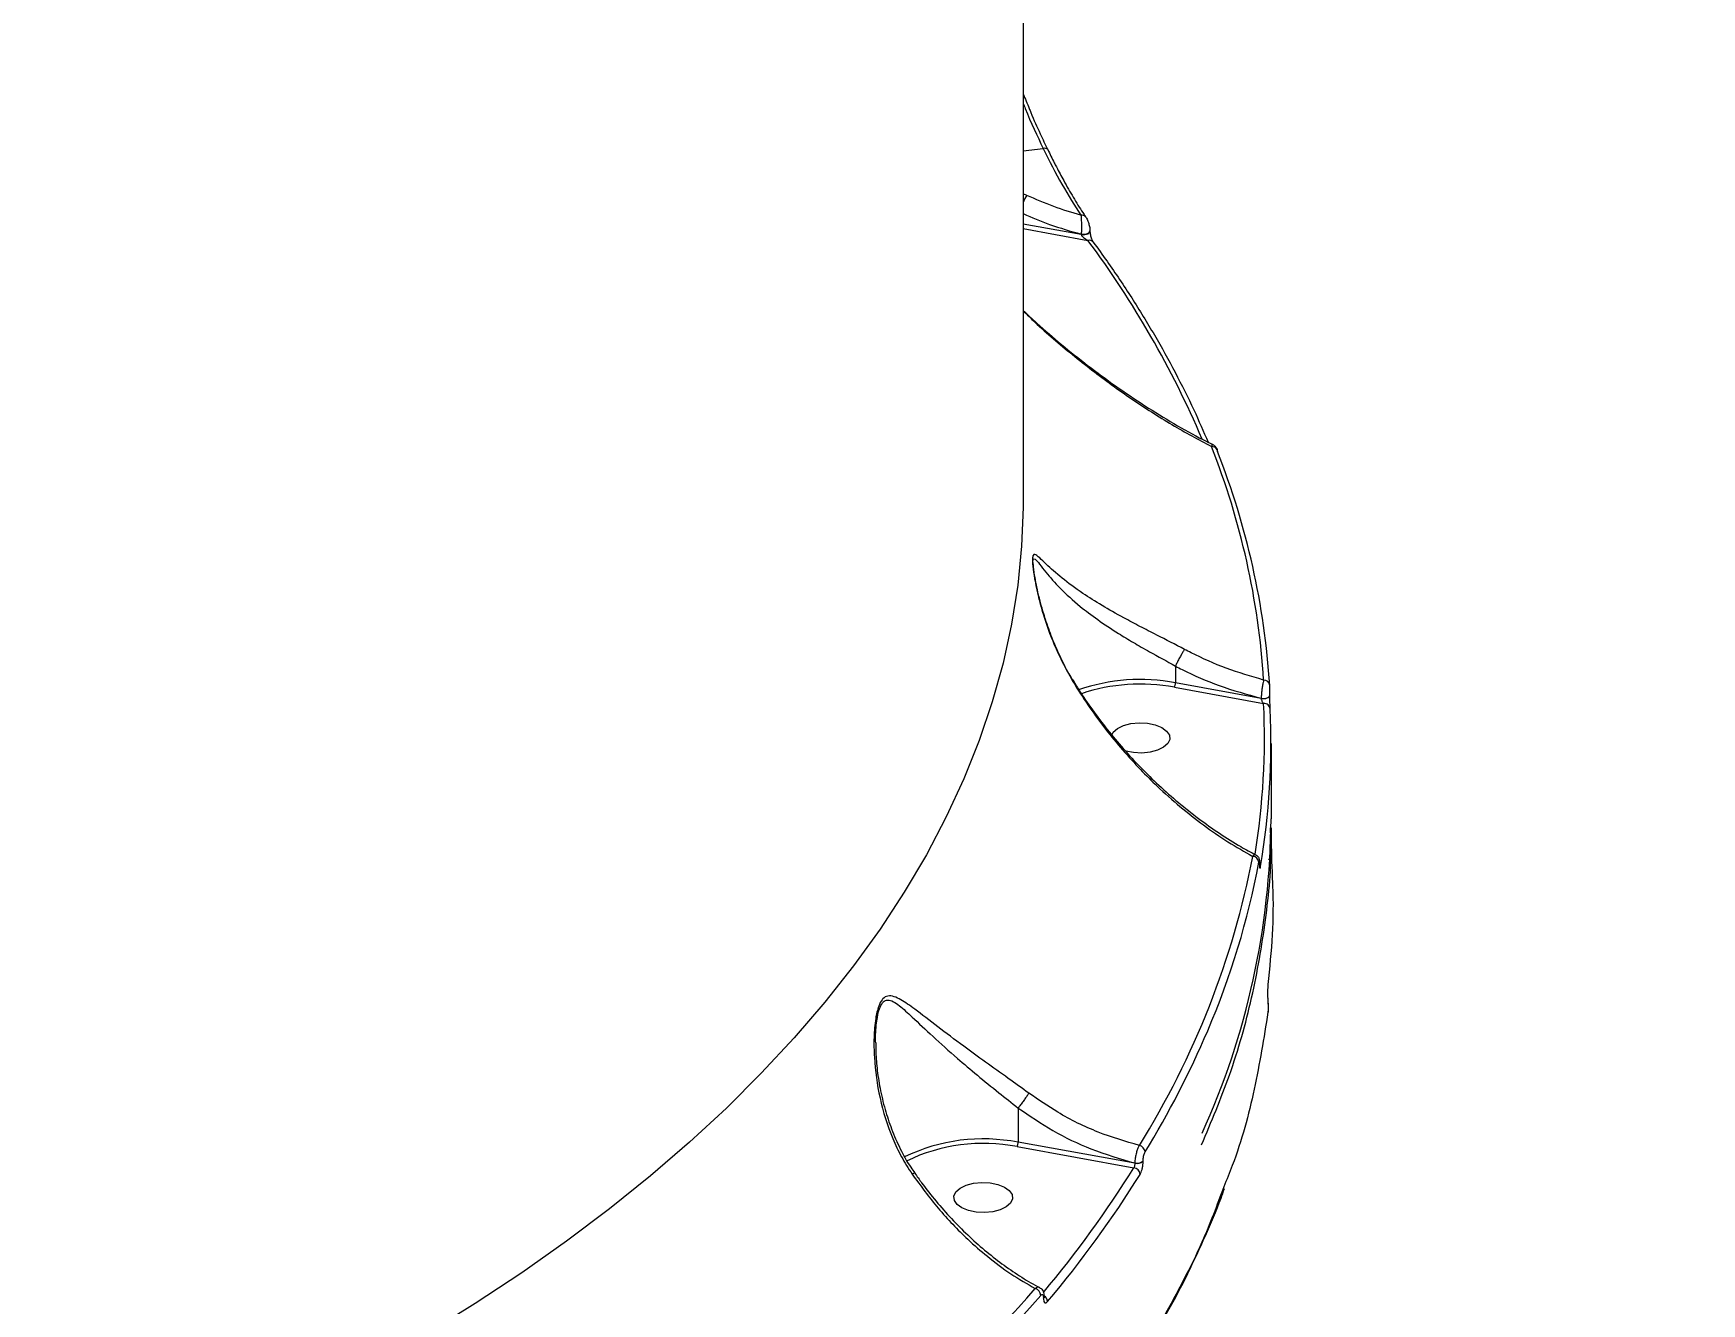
# Model space of a CAD drawing. Header units: millimetres. Extents: x -6901 to 7060, y -7557 to 6158.
# Drawn here: x 2186.4 to 2442.2, y -2456.8 to -2262.1 of the extents above; entities that cross this region are included whole.
import ezdxf

# ---------------------------------------------------------------- set-up
doc = ezdxf.new("R2010")
doc.units = ezdxf.units.MM
for name, color, linetype in [('DIKOM_ОБЪЕКТ', 7, 'Continuous'), ('DIKOM_РАЗМЕР_ЗОНА', 7, 'Continuous'), ('DIKOM_РАЗМЕР_ОБЪЕКТА', 7, 'Continuous')]:
    doc.layers.add(name, color=color, linetype=linetype)
doc.styles.add('style1', font='arial.ttf', dxfattribs={"width": 0.8})
doc.dimstyles.new('1-50', dxfattribs={"dimtxt": 300, "dimasz": 200, "dimexe": 100, "dimexo": 0, "dimgap": 100, "dimtad": 1, "dimtxsty": 'style1', "dimcen": 200, "dimclrd": 7, "dimclre": 7, "dimclrt": 7, "dimadec": 1, "dimazin": 2, "dimtfac": 1, "dimtmove": 0, "dimatfit": 2, "dimfxl": 0, "dimlwd": 25, "dimlwe": 18, "dimarcsym": 0})

# ---------------------------------------------------------------- blocks, each defined once
blk = doc.blocks.new('*D1')
at = {"layer": 'Defpoints', "color": 0, "transparency": 16777216}
for p in [(-4076.66, -462.32), (4983.51, -3127.59), (4983.51, -6854.07)]:
    blk.add_point(p, dxfattribs=at)
at = {"layer": 'DIKOM_РАЗМЕР_ОБЪЕКТА', "color": 7, "lineweight": 18, "transparency": 16777216}
for p, q in [((-4076.66, -462.32), (-4076.66, -6954.07)), ((4983.51, -3127.59), (4983.51, -6954.07))]:
    blk.add_line(p, q, dxfattribs=at)
at = {"layer": 'DIKOM_РАЗМЕР_ОБЪЕКТА', "color": 7, "lineweight": 25, "transparency": 16777216}
blk.add_line((-3876.66, -6854.07), (4783.51, -6854.07), dxfattribs=at)
at = {"layer": 'DIKOM_РАЗМЕР_ОБЪЕКТА', "color": 7, "transparency": 16777216}
for points in [[(-3876.66, -6820.74), (-3876.66, -6887.4), (-4076.66, -6854.07)], [(4783.51, -6820.74), (4783.51, -6887.4), (4983.51, -6854.07)]]:
    blk.add_solid(points, dxfattribs=at)
at = {"layer": 'DIKOM_РАЗМЕР_ОБЪЕКТА', "color": 7, "transparency": 16777216, "insert": (453.43, -6600.9), "char_height": 300, "attachment_point": 5, "style": 'style1'}
blk.add_mtext('9050', dxfattribs=at)
blk = doc.blocks.new('*D2')
at = {"layer": 'Defpoints', "color": 0, "transparency": 16777216}
for p in [(-1102.73, 4151.17), (-5819.23, -4492.42), (4721.24, -4492.42)]:
    blk.add_point(p, dxfattribs=at)
at = {"layer": 'DIKOM_РАЗМЕР_ОБЪЕКТА', "color": 7, "lineweight": 18, "transparency": 16777216}
for p, q in [((-1102.73, 4151.17), (-5919.23, 4151.17)), ((4721.24, -4492.42), (-5919.23, -4492.42))]:
    blk.add_line(p, q, dxfattribs=at)
at = {"layer": 'DIKOM_РАЗМЕР_ОБЪЕКТА', "color": 7, "lineweight": 25, "transparency": 16777216}
blk.add_line((-5819.23, 3951.17), (-5819.23, -4292.42), dxfattribs=at)
at = {"layer": 'DIKOM_РАЗМЕР_ОБЪЕКТА', "color": 7, "transparency": 16777216}
for points in [[(-5852.56, 3951.17), (-5785.89, 3951.17), (-5819.23, 4151.17)], [(-5852.56, -4292.42), (-5785.89, -4292.42), (-5819.23, -4492.42)]]:
    blk.add_solid(points, dxfattribs=at)
at = {"layer": 'DIKOM_РАЗМЕР_ОБЪЕКТА', "color": 7, "transparency": 16777216, "insert": (-6072.4, -170.63), "char_height": 300, "attachment_point": 5, "rotation": 90, "style": 'style1'}
blk.add_mtext('8650', dxfattribs=at)
blk = doc.blocks.new('*D3')
at = {"layer": 'Defpoints', "color": 0, "transparency": 16777216}
for p in [(-1553.27, 6158.28), (-6450.85, -6312.94), (5659.92, -6312.94)]:
    blk.add_point(p, dxfattribs=at)
at = {"layer": 'DIKOM_РАЗМЕР_ЗОНА', "color": 7, "lineweight": 18, "transparency": 16777216}
for p, q in [((-1553.27, 6158.28), (-6550.85, 6158.28)), ((5659.92, -6312.94), (-6550.85, -6312.94))]:
    blk.add_line(p, q, dxfattribs=at)
at = {"layer": 'DIKOM_РАЗМЕР_ЗОНА', "color": 7, "lineweight": 25, "transparency": 16777216}
blk.add_line((-6450.85, 5958.28), (-6450.85, -6112.94), dxfattribs=at)
at = {"layer": 'DIKOM_РАЗМЕР_ЗОНА', "color": 7, "transparency": 16777216}
for points in [[(-6484.18, 5958.28), (-6417.52, 5958.28), (-6450.85, 6158.28)], [(-6484.18, -6112.94), (-6417.52, -6112.94), (-6450.85, -6312.94)]]:
    blk.add_solid(points, dxfattribs=at)
at = {"layer": 'DIKOM_РАЗМЕР_ЗОНА', "color": 7, "transparency": 16777216, "insert": (-6704.02, -77.33), "char_height": 300, "attachment_point": 5, "rotation": 90, "style": 'style1'}
blk.add_mtext('12500', dxfattribs=at)
blk = doc.blocks.new('*D4')
at = {"layer": 'Defpoints', "color": 0, "transparency": 16777216}
for p in [(-5588.2, -1083.32), (7059.54, -2218.88), (7059.54, -7457.08)]:
    blk.add_point(p, dxfattribs=at)
at = {"layer": 'DIKOM_РАЗМЕР_ЗОНА', "color": 7, "lineweight": 18, "transparency": 16777216}
for p, q in [((-5588.2, -1083.32), (-5588.2, -7557.08)), ((7059.54, -2218.88), (7059.54, -7557.08))]:
    blk.add_line(p, q, dxfattribs=at)
at = {"layer": 'DIKOM_РАЗМЕР_ЗОНА', "color": 7, "lineweight": 25, "transparency": 16777216}
blk.add_line((-5388.2, -7457.08), (6859.54, -7457.08), dxfattribs=at)
at = {"layer": 'DIKOM_РАЗМЕР_ЗОНА', "color": 7, "transparency": 16777216}
for points in [[(-5388.2, -7423.74), (-5388.2, -7490.41), (-5588.2, -7457.08)], [(6859.54, -7423.74), (6859.54, -7490.41), (7059.54, -7457.08)]]:
    blk.add_solid(points, dxfattribs=at)
at = {"layer": 'DIKOM_РАЗМЕР_ЗОНА', "color": 7, "transparency": 16777216, "insert": (735.67, -7203.9), "char_height": 300, "attachment_point": 5, "style": 'style1'}
blk.add_mtext('12650', dxfattribs=at)

msp = doc.modelspace()

# ---------------------------------------------------------------- linework, layer by layer
at = {"layer": 'DIKOM_ОБЪЕКТ', "color": 7, "linetype": 'Continuous', "lineweight": 15}
for p, q in [((2338.182, -2071.59), (2338.182, -2333.7)), ((2338.182, -2280.086), (2341.268, -2279.714)), ((2341.949, -2279.89), (2341.954, -2279.9)), ((2338.753, -2286.897), (2338.182, -2286.64)), ((2347.094, -2292.906), (2338.182, -2291.297)), ((2338.182, -2291.999), (2348.123, -2293.793)), ((2347.094, -2292.825), (2347.094, -2292.906)), ((2348.425, -2292.339), (2348.425, -2292.42)), ((2361.536, -2359.081), (2361.534, -2359.087)), ((2361.534, -2359.087), (2361.534, -2361.62)), ((2361.37, -2362.292), (2375.056, -2364.798)), ((2374.678, -2364.027), (2361.534, -2361.62)), ((2374.678, -2363.998), (2374.678, -2364.027)), ((2376.013, -2363.513), (2376.013, -2363.499)), ((2376.013, -2363.513), (2376.013, -2363.541)), ((2376.013, -2363.541), (2376.013, -2363.527)), ((2376.182, -2370.944), (2376.182, -2382.516)), ((2374.423, -2389.32), (2374.419, -2389.367)), ((2374.419, -2389.367), (2374.419, -2389.455)), ((2374.423, -2389.408), (2374.419, -2389.455)), ((2374.423, -2389.32), (2374.423, -2389.408)), ((2375.676, -2409.964), (2375.678, -2409.916)), ((2375.676, -2409.964), (2375.721, -2410.817)), ((2375.721, -2410.817), (2375.723, -2410.769)), ((2375.706, -2412.157), (2375.701, -2412.287)), ((2337.411, -2426.84), (2337.411, -2432.081)), ((2355.293, -2435.307), (2337.411, -2432.081)), ((2337.248, -2432.753), (2355.168, -2435.986)), ((2356.577, -2434.977), (2356.577, -2434.93)), ((2355.293, -2435.26), (2355.293, -2435.307)), ((2341.292, -2455.911), (2341.292, -2455.979)), ((2341.375, -2455.705), (2341.375, -2455.774))]:
    msp.add_line(p, q, dxfattribs=at)
at = {"layer": 'DIKOM_ОБЪЕКТ', "color": 7, "linetype": 'Continuous', "lineweight": 15, "flags": 128}
for points in [[(2347.754, -2290.187), (2347.756, -2290.19), (2347.786, -2290.23)], [(2347.094, -2292.825), (2347.372, -2292.854), (2347.654, -2292.841), (2347.918, -2292.787), (2348.142, -2292.698), (2348.309, -2292.58), (2348.404, -2292.443), (2348.425, -2292.336)], [(2347.094, -2292.906), (2347.372, -2292.934), (2347.654, -2292.921), (2347.918, -2292.868), (2348.142, -2292.779), (2348.309, -2292.661), (2348.404, -2292.524), (2348.425, -2292.423)], [(2367.92, -2325.919), (2367.951, -2326.022), (2367.968, -2326.179)], [(2338.182, -2333.7), (2338.177, -2334.695), (2337.94, -2340.694), (2337.349, -2346.688), (2336.402, -2352.669), (2335.102, -2358.632), (2333.45, -2364.573), (2331.446, -2370.484), (2329.093, -2376.362), (2326.394, -2382.199), (2323.35, -2387.992), (2319.964, -2393.734), (2316.24, -2399.42), (2312.181, -2405.045), (2307.79, -2410.604), (2303.073, -2416.091), (2298.033, -2421.502), (2292.675, -2426.83), (2287.004, -2432.073), (2281.025, -2437.223), (2274.743, -2442.278), (2268.166, -2447.231), (2261.298, -2452.079), (2254.146, -2456.816), (2246.717, -2461.439)], [(2374.678, -2363.998), (2374.915, -2364.026), (2375.157, -2364.023), (2375.39, -2363.99), (2375.602, -2363.93), (2375.779, -2363.845), (2375.911, -2363.74), (2375.991, -2363.623), (2376.013, -2363.513)], [(2374.678, -2364.027), (2374.915, -2364.054), (2375.157, -2364.051), (2375.39, -2364.019), (2375.602, -2363.958), (2375.779, -2363.873), (2375.911, -2363.769), (2375.991, -2363.651), (2376.013, -2363.541)], [(2351.766, -2369.64), (2352.004, -2369.226), (2352.645, -2368.654), (2353.572, -2368.199), (2354.71, -2367.897), (2355.968, -2367.772), (2357.243, -2367.835), (2358.432, -2368.08)], [(2358.432, -2368.08), (2359.439, -2368.488), (2360.182, -2369.025), (2360.601, -2369.648), (2360.661, -2370.307), (2360.36, -2370.948), (2359.719, -2371.52), (2358.792, -2371.975), (2357.654, -2372.277), (2356.396, -2372.402), (2355.121, -2372.339), (2353.932, -2372.094), (2353.816, -2372.058)], [(2334.309, -2438.541), (2335.316, -2438.949), (2336.059, -2439.486), (2336.478, -2440.11), (2336.539, -2440.769), (2336.237, -2441.41), (2335.596, -2441.981), (2334.669, -2442.436), (2333.531, -2442.739), (2332.273, -2442.863), (2330.998, -2442.801), (2329.809, -2442.556), (2328.802, -2442.148), (2328.059, -2441.61), (2327.64, -2440.987), (2327.579, -2440.328), (2327.881, -2439.687), (2328.522, -2439.116), (2329.449, -2438.66), (2330.587, -2438.358), (2331.845, -2438.233), (2333.12, -2438.296), (2334.309, -2438.541)]]:
    msp.add_lwpolyline(points, dxfattribs=at)
at = {"layer": 'DIKOM_ОБЪЕКТ', "color": 7, "linetype": 'Continuous', "lineweight": 15}
for centre, radius, start, end in [((2341.476, -2280.313), 0.634, 41.82004, 109.21633), ((2346.422, -2291.916), 9.165, 146.79771, 154.02842), ((2347.192, -2290.691), 0.755, 41.93391, 101.1687), ((2348.32, -2294.551), 0.783, 38.93325, 104.58864), ((2227.416, -2383.397), 150.33, 23.16635, 36.58735), ((2367.151, -2326.252), 0.838, 23.42487, 96.24085), ((2257.457, -2368.688), 117.835, 3.63855, 21.54323), ((2258.123, -2369.544), 118.096, 3.6386, 21.54325), ((2356.176, -2390.33), 29.206, 79.42784, 108.9763), ((2356.215, -2390.754), 28.926, 79.73557, 108.36207), ((2375.076, -2362.116), 0.907, 4.2191, 91.37717), ((2263.364, -2370.081), 111.817, 350.81431, 2.70848), ((2264.037, -2370.938), 112.144, 350.32396, 2.70665), ((2375.136, -2365.717), 0.923, 4.6683, 94.9471), ((2257.901, -2381.861), 118.283, 335.61017, 359.68255), ((2245.187, -2363.524), 130.563, 328.06979, 349.08143), ((2373.334, -2389.231), 0.978, 4.51681, 86.91467), ((2253.42, -2366.598), 122.976, 336.82586, 349.43103), ((2373.782, -2389.795), 0.803, 0.59892, 35.21091), ((2235.131, -2358.95), 142.799, 328.4941, 336.89249), ((2332.057, -2459.273), 27.714, 78.85949, 115.77783), ((2332.057, -2459.072), 26.826, 78.84302, 115.98581), ((2355.644, -2433.967), 1.34, 254.79615, 314.08039), ((2355.783, -2433.655), 1.1, 4.2228, 78.86518), ((2208.948, -2344.484), 172.49, 320.11347, 327.96216), ((2209.374, -2345.16), 173.115, 319.96411, 327.95971), ((2355.014, -2437.085), 1.109, 4.35491, 82.0206), ((2355.645, -2434.014), 1.34, 254.78989, 314.08665), ((2155.286, -2293.999), 244.734, 304.45516, 319.01537), ((2339.717, -2455.632), 1.166, 3.76405, 74.3381), ((2155.725, -2294.689), 245.277, 304.45518, 319.01534), ((2341.059, -2455.697), 0.317, 317.45349, 356.70959), ((2341.062, -2455.767), 0.314, 317.32955, 359.71089), ((2340.799, -2456.578), 1.121, 2.9933, 59.54005)]:
    msp.add_arc(centre, radius, start, end, dxfattribs=at)
for points, knots in [([(2338.182, -2271.33), (2338.49, -2272.079), (2338.884, -2273.035), (2339.74, -2275.132), (2340.696, -2277.263), (2341.572, -2279.086), (2341.961, -2279.896)], [0, 0, 0, 0, 0.2502631, 0.3195681, 0.6975526, 1, 1, 1, 1]), ([(2338.182, -2272.788), (2338.288, -2273.06), (2339.265, -2275.567), (2340.324, -2277.759), (2341.268, -2279.714)], [0, 0, 0, 0, 0.1084475, 1, 1, 1, 1]), ([(2341.268, -2279.714), (2342.226, -2281.614), (2344.167, -2285.461), (2346.078, -2288.442), (2347.046, -2289.95)], [0, 0, 0, 0, 0.4938174, 1, 1, 1, 1]), ([(2341.955, -2279.887), (2342.283, -2280.572), (2342.726, -2281.497), (2343.171, -2282.33), (2343.287, -2282.546)], [0, 0, 0, 0, 0.7407268, 1, 1, 1, 1]), ([(2343.287, -2282.546), (2343.657, -2283.256), (2344.516, -2284.902), (2345.861, -2287.22), (2346.986, -2289.063), (2347.61, -2289.965), (2347.761, -2290.182)], [0, 0, 0, 0, 0.2460665, 0.570611, 0.8963824, 1, 1, 1, 1]), ([(2347.046, -2289.95), (2345.65, -2289.536), (2342.842, -2288.703), (2340.12, -2287.501), (2338.753, -2286.897)], [0, 0, 0, 0, 0.4974057, 1, 1, 1, 1]), ([(2338.182, -2289.697), (2339.522, -2290.278), (2342.444, -2291.545), (2345.461, -2292.376), (2347.094, -2292.825)], [0, 0, 0, 0, 0.4588373, 1, 1, 1, 1]), ([(2347.046, -2289.95), (2347.06, -2290.117), (2347.088, -2290.45), (2347.111, -2291.169), (2347.116, -2291.926), (2347.107, -2292.491), (2347.097, -2292.76), (2347.094, -2292.825)], [0, 0, 0, 0, 0.2415668, 0.4834182, 0.716425, 0.9306439, 1, 1, 1, 1]), ([(2347.779, -2290.234), (2347.815, -2290.285), (2347.978, -2290.516), (2348.178, -2290.979), (2348.296, -2291.446), (2348.347, -2291.649)], [0, 0, 0, 0, 0.1374857, 0.6257101, 1, 1, 1, 1]), ([(2348.347, -2291.649), (2348.349, -2291.655), (2348.404, -2291.854), (2348.441, -2292.105), (2348.42, -2292.313), (2348.417, -2292.337)], [0, 0, 0, 0, 0.0243183, 0.8907277, 1, 1, 1, 1]), ([(2347.094, -2292.906), (2347.096, -2292.927), (2347.099, -2292.961), (2347.127, -2293.034), (2347.167, -2293.1), (2347.262, -2293.222), (2347.445, -2293.395), (2347.751, -2293.611), (2347.992, -2293.729), (2348.123, -2293.793)], [0, 0, 0, 0, 0.0447526, 0.0742232, 0.1535372, 0.194072, 0.3790216, 0.6613464, 1, 1, 1, 1]), ([(2348.426, -2292.424), (2348.426, -2292.434), (2348.424, -2292.479), (2348.434, -2292.617), (2348.464, -2292.83), (2348.524, -2293.11), (2348.623, -2293.44), (2348.759, -2293.78), (2348.886, -2294.001), (2348.918, -2294.042), (2348.924, -2294.05)], [0, 0, 0, 0, 0.022298, 0.1004217, 0.2018452, 0.322808, 0.4839092, 0.693636, 0.9467484, 1, 1, 1, 1]), ([(2348.929, -2294.059), (2349.639, -2295.038), (2351.694, -2297.877), (2354.868, -2302.618), (2358.354, -2308.296), (2361.525, -2314.023), (2364.275, -2319.504), (2365.826, -2323.092), (2366.539, -2324.742)], [0, 0, 0, 0, 0.0980102, 0.2840146, 0.4699919, 0.6559246, 0.8418086, 1, 1, 1, 1]), ([(2338.182, -2304.526), (2338.873, -2305.181), (2340.796, -2307.003), (2344.098, -2309.822), (2348.124, -2313.042), (2352.389, -2316.183), (2356.805, -2319.178), (2361.282, -2321.916), (2364.763, -2323.886), (2366.748, -2324.848), (2367.249, -2325.09)], [0, 0, 0, 0, 0.0755219, 0.2101036, 0.3503646, 0.4970327, 0.6499603, 0.8009032, 0.9497572, 1, 1, 1, 1]), ([(2338.182, -2304.582), (2338.783, -2305.175), (2341.231, -2307.589), (2345.77, -2311.398), (2351.733, -2316.023), (2356.849, -2319.496), (2361.958, -2322.673), (2365.032, -2324.327), (2367.06, -2325.418)], [0, 0, 0, 0, 0.0665716, 0.2708119, 0.4801288, 0.6894555, 0.7951244, 1, 1, 1, 1]), ([(2367.247, -2325.094), (2367.24, -2325.085), (2367.205, -2325.038), (2367.137, -2325.174), (2367.077, -2325.362), (2367.06, -2325.418)], [0, 0, 0, 0, 0.1418447, 0.7443067, 1, 1, 1, 1]), ([(2367.252, -2325.082), (2367.318, -2325.119), (2367.462, -2325.198), (2367.63, -2325.376), (2367.786, -2325.608), (2367.869, -2325.782), (2367.915, -2325.906), (2367.919, -2325.919)], [0, 0, 0, 0, 0.1669988, 0.3643863, 0.5938008, 0.959182, 1, 1, 1, 1]), ([(2362.937, -2356.503), (2361.504, -2355.767), (2359.18, -2354.572), (2356.05, -2352.976), (2353.183, -2351.457), (2350.179, -2349.756), (2346.938, -2347.703), (2344, -2345.527), (2341.949, -2343.676), (2340.669, -2342.431), (2340.022, -2341.885), (2339.691, -2341.986), (2339.585, -2342.576), (2339.652, -2343.814), (2339.953, -2345.874), (2340.527, -2348.568), (2341.551, -2352.2), (2343.111, -2356.498), (2344.791, -2359.588), (2345.639, -2361.148)], [0, 0, 0, 0, 0.0742573, 0.120506, 0.1678158, 0.2375795, 0.309445, 0.4056701, 0.5047056, 0.5602496, 0.6168559, 0.6484778, 0.6753888, 0.7024603, 0.7386883, 0.7871116, 0.8368187, 0.9176556, 1, 1, 1, 1]), ([(2339.687, -2343.203), (2339.685, -2343.179), (2339.665, -2342.823), (2339.773, -2342.609), (2340.068, -2342.634), (2340.683, -2343.428), (2341.864, -2344.949), (2343.786, -2347.148), (2346.505, -2349.63), (2349.562, -2351.958), (2352.351, -2353.813), (2355.07, -2355.457), (2357.974, -2357.126), (2360.212, -2358.324), (2361.535, -2359.08), (2361.536, -2359.081)], [0, 0, 0, 0, 0.002553, 0.0392176, 0.0837131, 0.1649952, 0.2485937, 0.3934963, 0.5418376, 0.6467136, 0.754021, 0.8225217, 0.8923313, 0.9999661, 1, 1, 1, 1]), ([(2339.685, -2343.203), (2339.685, -2343.204), (2339.684, -2343.259), (2339.695, -2343.568), (2339.752, -2344.174), (2339.863, -2345.026), (2339.985, -2345.696), (2340.044, -2346.022)], [0, 0, 0, 0, 0.003666, 0.1831178, 0.4228734, 0.7193916, 1, 1, 1, 1]), ([(2340.044, -2346.022), (2340.058, -2346.101), (2340.15, -2346.638), (2340.417, -2347.841), (2340.887, -2349.723), (2341.601, -2352.082), (2342.613, -2354.91), (2343.981, -2357.954), (2345.049, -2360.086), (2345.702, -2361.073), (2345.723, -2361.105)], [0, 0, 0, 0, 0.0167893, 0.1129955, 0.2331825, 0.3832558, 0.5673376, 0.7846054, 0.9929294, 1, 1, 1, 1]), ([(2362.937, -2356.503), (2362.928, -2356.515), (2362.857, -2356.612), (2362.686, -2356.874), (2362.391, -2357.378), (2362.073, -2357.966), (2361.77, -2358.567), (2361.612, -2358.913), (2361.536, -2359.081)], [0, 0, 0, 0, 0.0259753, 0.2203112, 0.4178995, 0.6154928, 0.8130983, 1, 1, 1, 1]), ([(2375.054, -2361.21), (2373.13, -2360.651), (2369.357, -2359.554), (2365.346, -2357.762), (2363.268, -2356.676), (2362.937, -2356.503)], [0, 0, 0, 0, 0.4665303, 0.9150072, 1, 1, 1, 1]), ([(2361.534, -2359.087), (2361.878, -2359.263), (2364.055, -2360.378), (2368.402, -2362.278), (2372.511, -2363.404), (2374.678, -2363.998)], [0, 0, 0, 0, 0.0814782, 0.51566, 1, 1, 1, 1]), ([(2345.732, -2361.101), (2345.727, -2361.102), (2345.718, -2361.105), (2345.659, -2361.137), (2345.639, -2361.148)], [0, 0, 0, 0, 0.6628778, 1, 1, 1, 1]), ([(2345.639, -2361.148), (2345.814, -2361.439), (2346.693, -2362.906), (2348.381, -2365.477), (2351.638, -2369.909), (2355.122, -2373.924), (2358.997, -2377.778), (2362.21, -2380.648), (2365.839, -2383.501), (2369.571, -2386.084), (2372.115, -2387.531), (2373.387, -2388.254)], [0, 0, 0, 0, 0.0242959, 0.1222474, 0.2202176, 0.4215156, 0.511889, 0.6322359, 0.7525911, 0.8762955, 1, 1, 1, 1]), ([(2345.747, -2361.092), (2346.077, -2361.648), (2347.031, -2363.256), (2348.806, -2365.83), (2351.065, -2368.832), (2353.532, -2371.775), (2356.186, -2374.642), (2359.011, -2377.402), (2361.982, -2380.024), (2365.084, -2382.489), (2368.279, -2384.75), (2371.218, -2386.616), (2373.083, -2387.604), (2373.855, -2388.014)], [0, 0, 0, 0, 0.0461819, 0.1335989, 0.2238575, 0.3170904, 0.4132462, 0.5120675, 0.6130591, 0.7157676, 0.820737, 0.9257552, 1, 1, 1, 1]), ([(2361.37, -2362.292), (2361.374, -2362.285), (2361.386, -2362.266), (2361.417, -2362.209), (2361.459, -2362.102), (2361.501, -2361.943), (2361.529, -2361.773), (2361.533, -2361.671), (2361.534, -2361.62)], [0, 0, 0, 0, 0.0536633, 0.1415053, 0.3560649, 0.5706875, 0.7853494, 1, 1, 1, 1]), ([(2375.054, -2361.21), (2375.023, -2361.323), (2374.957, -2361.568), (2374.857, -2362.12), (2374.771, -2362.758), (2374.706, -2363.416), (2374.688, -2363.803), (2374.678, -2363.998)], [0, 0, 0, 0, 0.184787, 0.3988116, 0.6012735, 0.799032, 1, 1, 1, 1]), ([(2376.013, -2363.499), (2376.013, -2363.4), (2376.012, -2363.202), (2376.007, -2362.863), (2376, -2362.532), (2375.991, -2362.243), (2375.984, -2362.111), (2375.98, -2362.05)], [0, 0, 0, 0, 0.1951214, 0.3900442, 0.5932859, 0.8110714, 1, 1, 1, 1]), ([(2374.678, -2364.027), (2374.681, -2364.065), (2374.684, -2364.115), (2374.707, -2364.225), (2374.753, -2364.36), (2374.841, -2364.534), (2374.946, -2364.687), (2375.02, -2364.762), (2375.056, -2364.798)], [0, 0, 0, 0, 0.1271728, 0.1625958, 0.340409, 0.5454101, 0.7831427, 1, 1, 1, 1]), ([(2376.056, -2365.642), (2376.052, -2365.553), (2376.044, -2365.361), (2376.032, -2364.943), (2376.021, -2364.461), (2376.014, -2363.964), (2376.014, -2363.673), (2376.013, -2363.527)], [0, 0, 0, 0, 0.1890307, 0.4045309, 0.6068514, 0.8033542, 1, 1, 1, 1]), ([(2365.525, -2432.486), (2367.029, -2428.929), (2370.183, -2421.468), (2373.418, -2409.943), (2375.474, -2398.004), (2376.338, -2389.302), (2376.118, -2384.6), (2376.085, -2383.893)], [0, 0, 0, 0, 0.2228314, 0.4673777, 0.7121127, 0.9566585, 1, 1, 1, 1]), ([(2376.186, -2383.89), (2376.186, -2384.305), (2376.192, -2386.755), (2376.29, -2389.281), (2376.371, -2391.38)], [0, 0, 0, 0, 0.1692344, 1, 1, 1, 1]), ([(2373.841, -2388.042), (2373.796, -2388.02), (2373.682, -2387.966), (2373.512, -2388.103), (2373.404, -2388.233), (2373.387, -2388.254)], [0, 0, 0, 0, 0.3579653, 0.8972013, 1, 1, 1, 1]), ([(2373.851, -2388.021), (2373.854, -2388.022), (2373.95, -2388.053), (2374.09, -2388.186), (2374.248, -2388.378), (2374.338, -2388.573), (2374.385, -2388.743), (2374.415, -2388.95), (2374.425, -2389.132), (2374.422, -2389.324), (2374.421, -2389.365)], [0, 0, 0, 0, 0.0056912, 0.1707993, 0.3118556, 0.4359452, 0.543877, 0.6604557, 0.9263895, 1, 1, 1, 1]), ([(2375.835, -2388.712), (2375.844, -2388.705), (2375.915, -2388.651), (2376, -2388.519), (2376.084, -2388.347), (2376.121, -2388.208), (2376.133, -2388.119), (2376.137, -2388.075), (2376.138, -2388.053), (2376.138, -2388.044), (2376.138, -2388.047), (2376.138, -2388.048)], [0, 0, 0, 0, 0.0380799, 0.2922903, 0.5049641, 0.672223, 0.7684536, 0.8341279, 0.8966067, 0.9822788, 1, 1, 1, 1]), ([(2374.309, -2389.154), (2374.325, -2389.08), (2374.354, -2388.95), (2374.387, -2388.939), (2374.409, -2389.038), (2374.418, -2389.2), (2374.419, -2389.328), (2374.419, -2389.367)], [0, 0, 0, 0, 0.3025501, 0.5346695, 0.7254777, 0.9170933, 1, 1, 1, 1]), ([(2374.419, -2389.455), (2374.42, -2389.513), (2374.421, -2389.715), (2374.436, -2389.968), (2374.471, -2390.122), (2374.522, -2390.1), (2374.563, -2389.897), (2374.585, -2389.787)], [0, 0, 0, 0, 0.0796215, 0.2757235, 0.4707502, 0.7105524, 1, 1, 1, 1]), ([(2374.425, -2389.45), (2374.425, -2389.498), (2374.425, -2389.629), (2374.431, -2389.742), (2374.439, -2389.801), (2374.437, -2389.792), (2374.437, -2389.791)], [0, 0, 0, 0, 0.2395781, 0.6652413, 0.9593395, 1, 1, 1, 1]), ([(2376.351, -2391.38), (2376.376, -2391.847), (2376.537, -2394.772), (2376.472, -2400.251), (2375.964, -2405.355), (2375.71, -2407.909)], [0, 0, 0, 0, 0.0865575, 0.5429403, 1, 1, 1, 1]), ([(2375.71, -2407.909), (2375.7, -2408.005), (2375.681, -2408.198), (2375.662, -2408.638), (2375.655, -2409.122), (2375.66, -2409.585), (2375.671, -2409.844), (2375.676, -2409.964)], [0, 0, 0, 0, 0.213132, 0.4264982, 0.6306127, 0.8288935, 1, 1, 1, 1]), ([(2339.063, -2424.561), (2338.004, -2423.795), (2335.733, -2422.151), (2332.343, -2419.737), (2328.657, -2417.057), (2324.964, -2414.279), (2321.837, -2411.857), (2319.738, -2410.368), (2318.399, -2409.709), (2317.481, -2409.553), (2316.873, -2409.862), (2316.401, -2410.401), (2315.94, -2411.296), (2315.484, -2413.312), (2315.271, -2416.008), (2315.345, -2420.099), (2316.075, -2425.375), (2317.661, -2430.472), (2319.465, -2434.335), (2320.586, -2436.087), (2321.15, -2436.968)], [0, 0, 0, 0, 0.0590571, 0.126772, 0.19653, 0.2899973, 0.3861939, 0.4527697, 0.486432, 0.5209069, 0.5489143, 0.5542506, 0.5800466, 0.6152115, 0.6617344, 0.7094933, 0.8061395, 0.9056044, 0.9525534, 1, 1, 1, 1]), ([(2315.573, -2416.841), (2315.567, -2416.666), (2315.526, -2415.505), (2315.684, -2413.685), (2316.059, -2411.699), (2316.477, -2410.855), (2316.9, -2410.388), (2317.457, -2410.181), (2318.285, -2410.471), (2319.502, -2411.348), (2321.414, -2413.097), (2324.289, -2415.82), (2327.676, -2418.886), (2331.117, -2421.78), (2334.265, -2424.334), (2336.421, -2426.041), (2337.413, -2426.834), (2337.413, -2426.835)], [0, 0, 0, 0, 0.0123951, 0.0822962, 0.132182, 0.1676372, 0.1749609, 0.2139075, 0.2634475, 0.3133412, 0.4134834, 0.5580104, 0.7024363, 0.8069595, 0.9113215, 0.9999511, 1, 1, 1, 1]), ([(2375.678, -2409.916), (2375.688, -2410.115), (2375.702, -2410.399), (2375.719, -2410.684), (2375.724, -2410.769)], [0, 0, 0, 0, 0.70012, 1, 1, 1, 1]), ([(2375.722, -2410.776), (2375.727, -2410.881), (2375.738, -2411.104), (2375.742, -2411.508), (2375.732, -2411.912), (2375.72, -2412.156), (2375.702, -2412.27), (2375.7, -2412.287)], [0, 0, 0, 0, 0.2108887, 0.4474537, 0.6979416, 0.9570711, 1, 1, 1, 1]), ([(2375.721, -2410.817), (2375.725, -2410.899), (2375.733, -2411.07), (2375.738, -2411.371), (2375.736, -2411.682), (2375.725, -2411.966), (2375.712, -2412.093), (2375.706, -2412.157)], [0, 0, 0, 0, 0.1798793, 0.3800804, 0.5812528, 0.7907317, 1, 1, 1, 1]), ([(2375.706, -2412.157), (2375.075, -2416.089), (2373.813, -2423.952), (2371.408, -2432.885), (2369.392, -2437.837), (2368.948, -2438.928)], [0, 0, 0, 0, 0.4381115, 0.8762227, 1, 1, 1, 1]), ([(2315.571, -2416.841), (2315.573, -2417.315), (2315.58, -2418.719), (2315.799, -2421.183), (2316.292, -2424.257), (2317.068, -2427.384), (2318.123, -2430.489), (2319.413, -2433.317), (2320.583, -2435.446), (2321.357, -2436.505), (2321.572, -2436.799)], [0, 0, 0, 0, 0.0688156, 0.203866, 0.3531024, 0.5107974, 0.6590263, 0.816094, 0.9489271, 1, 1, 1, 1]), ([(2339.063, -2424.561), (2339.049, -2424.581), (2338.998, -2424.657), (2338.848, -2424.875), (2338.566, -2425.275), (2338.176, -2425.815), (2337.768, -2426.368), (2337.531, -2426.679), (2337.413, -2426.835)], [0, 0, 0, 0, 0.038103, 0.1492064, 0.3618957, 0.5745939, 0.7872937, 1, 1, 1, 1]), ([(2355.995, -2432.576), (2353.88, -2431.954), (2349.593, -2430.692), (2343.885, -2427.876), (2340.518, -2425.562), (2339.063, -2424.561)], [0, 0, 0, 0, 0.3558603, 0.7214815, 1, 1, 1, 1]), ([(2337.413, -2426.835), (2337.412, -2426.836), (2337.412, -2426.837), (2337.411, -2426.839), (2337.411, -2426.84)], [0, 0, 0, 0, 0.6165933, 1, 1, 1, 1]), ([(2337.411, -2426.84), (2339.164, -2428.032), (2342.711, -2430.444), (2348.749, -2433.353), (2353.038, -2434.603), (2355.293, -2435.26)], [0, 0, 0, 0, 0.3165679, 0.6406665, 1, 1, 1, 1]), ([(2337.248, -2432.753), (2337.254, -2432.744), (2337.266, -2432.725), (2337.296, -2432.666), (2337.336, -2432.563), (2337.378, -2432.404), (2337.406, -2432.234), (2337.41, -2432.132), (2337.411, -2432.081)], [0, 0, 0, 0, 0.0702243, 0.1414498, 0.3561054, 0.5706953, 0.7853327, 1, 1, 1, 1]), ([(2355.995, -2432.576), (2355.923, -2432.705), (2355.78, -2432.962), (2355.578, -2433.547), (2355.417, -2434.2), (2355.321, -2434.798), (2355.301, -2435.129), (2355.293, -2435.26)], [0, 0, 0, 0, 0.2142475, 0.4283092, 0.6427441, 0.8576065, 1, 1, 1, 1]), ([(2356.577, -2434.93), (2356.578, -2434.863), (2356.582, -2434.696), (2356.619, -2434.394), (2356.687, -2434.065), (2356.778, -2433.769), (2356.845, -2433.639), (2356.879, -2433.574)], [0, 0, 0, 0, 0.1422907, 0.3570969, 0.571524, 0.7856697, 1, 1, 1, 1]), ([(2321.532, -2436.829), (2321.511, -2436.822), (2321.474, -2436.81), (2321.307, -2436.885), (2321.19, -2436.946), (2321.15, -2436.968)], [0, 0, 0, 0, 0.4598295, 0.8140464, 1, 1, 1, 1]), ([(2321.15, -2436.968), (2322.457, -2438.747), (2325.104, -2442.351), (2329.082, -2446.471), (2332.844, -2449.761), (2336.302, -2452.351), (2338.783, -2453.787), (2340.032, -2454.509)], [0, 0, 0, 0, 0.2398775, 0.4858751, 0.6394229, 0.8185482, 1, 1, 1, 1]), ([(2321.563, -2436.806), (2321.909, -2437.308), (2322.94, -2438.803), (2324.821, -2441.147), (2327.18, -2443.828), (2329.67, -2446.333), (2332.255, -2448.641), (2334.915, -2450.742), (2337.627, -2452.587), (2339.565, -2453.782), (2340.591, -2454.288), (2340.699, -2454.341)], [0, 0, 0, 0, 0.0654011, 0.1949514, 0.3255373, 0.4569708, 0.5888084, 0.7203555, 0.8523223, 0.9844203, 1, 1, 1, 1]), ([(2355.293, -2435.307), (2355.292, -2435.34), (2355.291, -2435.423), (2355.276, -2435.573), (2355.248, -2435.739), (2355.211, -2435.888), (2355.182, -2435.953), (2355.168, -2435.986)], [0, 0, 0, 0, 0.1407148, 0.3551748, 0.5700189, 0.7849127, 1, 1, 1, 1]), ([(2356.12, -2437.001), (2356.172, -2436.903), (2356.275, -2436.709), (2356.412, -2436.266), (2356.515, -2435.773), (2356.569, -2435.323), (2356.575, -2435.075), (2356.577, -2434.977)], [0, 0, 0, 0, 0.2150376, 0.4299431, 0.644699, 0.859215, 1, 1, 1, 1]), ([(2369.002, -2439.23), (2368.829, -2439.719), (2367.967, -2442.154), (2366.112, -2446.509), (2363.396, -2452.287), (2361.22, -2456.531), (2359.867, -2458.832), (2359.632, -2459.232)], [0, 0, 0, 0, 0.0724954, 0.3603915, 0.6493762, 0.9390324, 1, 1, 1, 1]), ([(2368.948, -2438.928), (2367.892, -2441.756), (2365.371, -2448.507), (2361.77, -2455.128), (2359.677, -2458.976)], [0, 0, 0, 0, 0.4189077, 1, 1, 1, 1]), ([(2340.695, -2454.353), (2340.598, -2454.323), (2340.403, -2454.263), (2340.157, -2454.426), (2340.032, -2454.509)], [0, 0, 0, 0, 0.4934453, 1, 1, 1, 1]), ([(2340.688, -2454.365), (2340.769, -2454.407), (2340.958, -2454.504), (2341.164, -2454.774), (2341.315, -2455.126), (2341.38, -2455.437), (2341.366, -2455.654), (2341.362, -2455.714)], [0, 0, 0, 0, 0.1631934, 0.3798863, 0.6093507, 0.8917406, 1, 1, 1, 1]), ([(2340.881, -2455.556), (2340.929, -2455.509), (2341.026, -2455.415), (2341.153, -2455.42), (2341.245, -2455.539), (2341.287, -2455.722), (2341.291, -2455.862), (2341.292, -2455.911)], [0, 0, 0, 0, 0.2288234, 0.457845, 0.6785109, 0.8883713, 1, 1, 1, 1]), ([(2341.292, -2455.979), (2341.294, -2456.051), (2341.3, -2456.265), (2341.365, -2456.546), (2341.506, -2456.726), (2341.7, -2456.735), (2341.846, -2456.591), (2341.919, -2456.52)], [0, 0, 0, 0, 0.1082919, 0.3204329, 0.5430744, 0.771598, 1, 1, 1, 1]), ([(2341.377, -2455.769), (2341.377, -2455.799), (2341.376, -2455.878), (2341.387, -2455.942), (2341.388, -2455.946), (2341.389, -2455.948)], [0, 0, 0, 0, 0.2665781, 0.7083858, 1, 1, 1, 1])]:
    msp.add_open_spline(points, degree=3, knots=knots, dxfattribs=at)

# ---------------------------------------------------------------- dimensions: what is measured, and where the dimension line sits
at = {"layer": 'DIKOM_РАЗМЕР_ЗОНА'}
dim = msp.add_linear_dim(base=(-6450.85, -6312.937), p1=(-1553.272, 6158.285), p2=(5659.925, -6312.937), angle=90, text='12500', dimstyle='1-50', dxfattribs=at)
dim.commit()
dim.dimension.update_dxf_attribs({"geometry": '*D3', "text_midpoint": (-6450.85, -77.326), "dimtype": 160})
dim = msp.add_linear_dim(base=(7059.538, -7457.077), p1=(-5588.199, -1083.325), p2=(7059.538, -2218.883), text='12650', dimstyle='1-50', dxfattribs=at)
dim.commit()
dim.dimension.update_dxf_attribs({"geometry": '*D4', "text_midpoint": (735.669, -7457.077), "dimtype": 160})
at = {"layer": 'DIKOM_РАЗМЕР_ОБЪЕКТА'}
dim = msp.add_linear_dim(base=(-5819.225, -4492.425), p1=(-1102.732, 4151.169), p2=(4721.24, -4492.425), angle=90, text='8650', dimstyle='1-50', dxfattribs=at)
dim.commit()
dim.dimension.update_dxf_attribs({"geometry": '*D2', "text_midpoint": (-5819.225, -170.628), "dimtype": 160})
dim = msp.add_linear_dim(base=(4983.514, -6854.07), p1=(-4076.663, -462.325), p2=(4983.514, -3127.595), text='9050', dimstyle='1-50', dxfattribs=at)
dim.commit()
dim.dimension.update_dxf_attribs({"geometry": '*D1', "text_midpoint": (453.425, -6854.07), "dimtype": 160})

doc.saveas('drawing.dxf')
